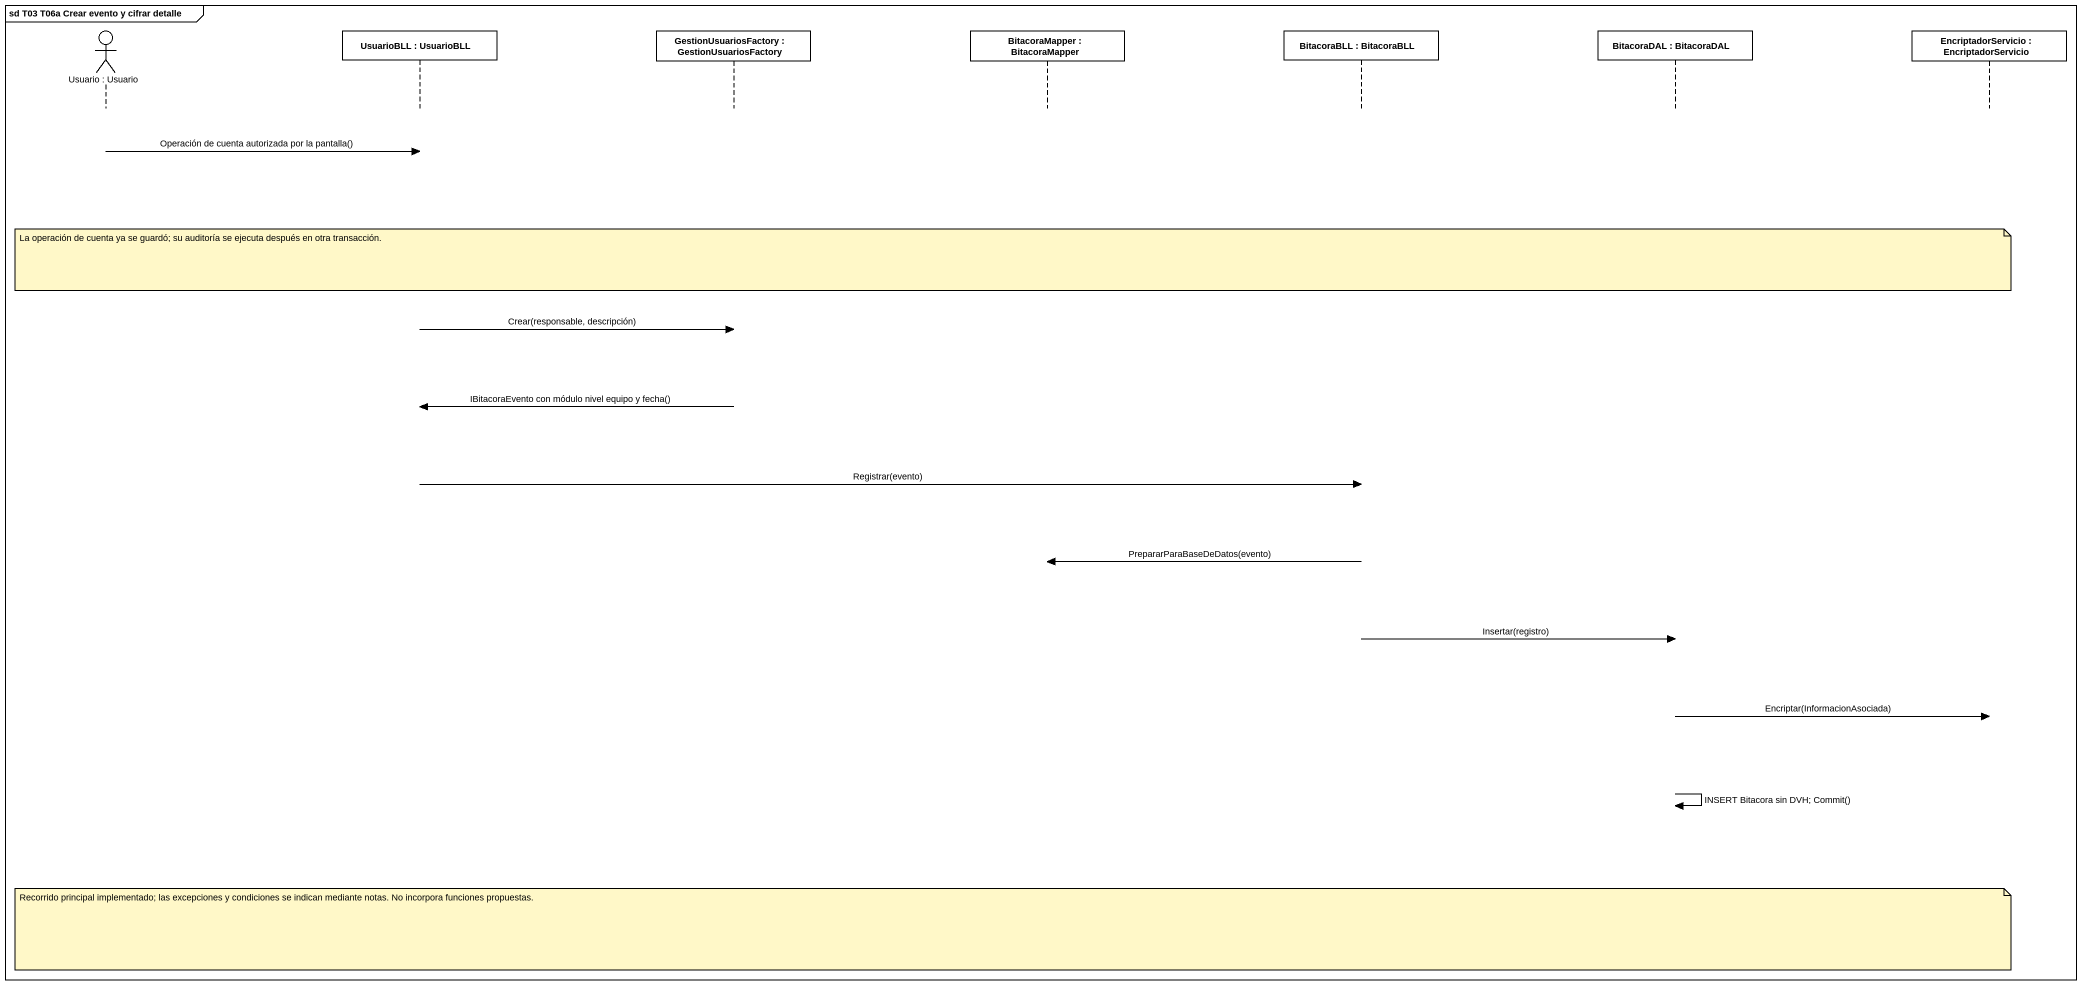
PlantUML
@startuml
mainframe sd T03 T06a Crear evento y cifrar detalle
hide footbox
actor "Usuario : Usuario" as Usuario #FFFFFF
participant "UsuarioBLL : UsuarioBLL" as UsuarioBLL #FFFFFF
participant "GestionUsuariosFactory : GestionUsuariosFactory" as GestionUsuariosFactory #FFFFFF
participant "BitacoraMapper : BitacoraMapper" as BitacoraMapper #FFFFFF
participant "BitacoraBLL : BitacoraBLL" as BitacoraBLL #FFFFFF
participant "BitacoraDAL : BitacoraDAL" as BitacoraDAL #FFFFFF
participant "EncriptadorServicio : EncriptadorServicio" as EncriptadorServicio #FFFFFF

Usuario -> UsuarioBLL : Operación de cuenta autorizada por la pantalla()
note over BitacoraMapper : La operación de cuenta ya se guardó; su auditoría se ejecuta después en otra transacción.
UsuarioBLL -> GestionUsuariosFactory : Crear(responsable, descripción)
GestionUsuariosFactory -> UsuarioBLL : IBitacoraEvento con módulo nivel equipo y fecha()
UsuarioBLL -> BitacoraBLL : Registrar(evento)
BitacoraBLL -> BitacoraMapper : PrepararParaBaseDeDatos(evento)
BitacoraBLL -> BitacoraDAL : Insertar(registro)
BitacoraDAL -> EncriptadorServicio : Encriptar(InformacionAsociada)
BitacoraDAL -> BitacoraDAL : INSERT Bitacora sin DVH; Commit()
note over BitacoraMapper : Recorrido principal implementado; las excepciones y condiciones se indican mediante notas. No incorpora funciones propuestas.
@enduml
